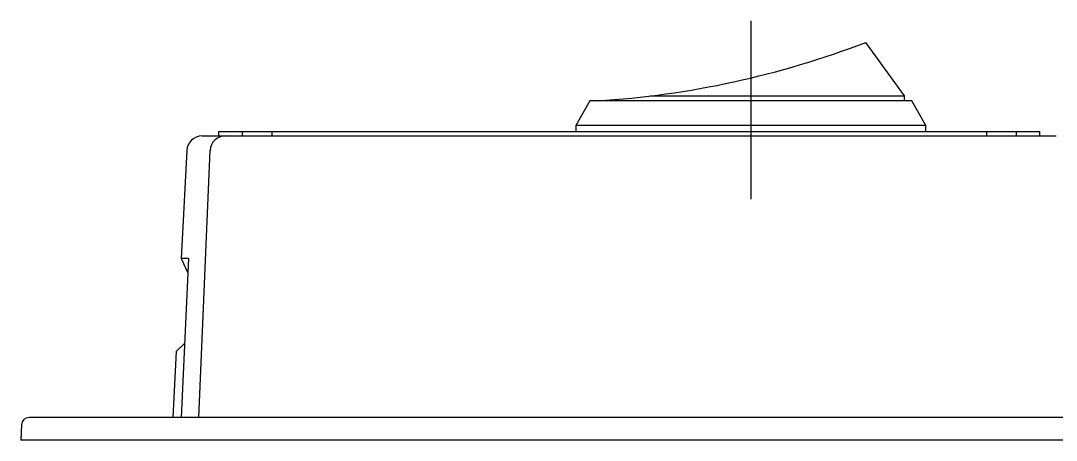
# Model space of a CAD drawing. Extents: x 3 to 263, y 7 to 182.
# Drawn here: x 87.9 to 156, y 91.2 to 118.8 of the extents above; entities that cross this region are included whole.
import ezdxf

# ---------------------------------------------------------------- set-up
doc = ezdxf.new("R2010")
doc.units = 0
doc.linetypes.add('CENTER', pattern=[50.8, 31.75, -6.35, 6.35, -6.35])
doc.layers.get('0').update_dxf_attribs({"linetype": 'CONTINUOUS'})
doc.layers.add('CENTER', color=1, linetype='CENTER')

msp = doc.modelspace()

# ---------------------------------------------------------------- linework, layer by layer
at = {"color": 7, "linetype": 'CONTINUOUS'}
for p, q in [((146.031, 113.84), (143.496, 117.36)), ((129.319, 113.84), (146.031, 113.84)), ((146.031, 113.51), (146.031, 113.84)), ((125.358, 113.51), (124.434, 111.91)), ((146.51, 113.51), (125.358, 113.51)), ((125.837, 113.52), (125.837, 113.51)), ((147.434, 111.91), (146.51, 113.51)), ((124.434, 111.91), (124.434, 111.51)), ((147.434, 111.91), (124.434, 111.91)), ((147.434, 111.51), (147.434, 111.91)), ((99.853, 111.21), (156.016, 111.21)), ((100.934, 111.51), (100.934, 111.21)), ((100.934, 111.51), (154.934, 111.51)), ((102.49, 111.51), (102.49, 111.21)), ((104.449, 111.51), (104.449, 111.21)), ((151.419, 111.51), (151.419, 111.21)), ((153.378, 111.51), (153.378, 111.21)), ((154.934, 111.21), (154.934, 111.51)), ((98.854, 110.263), (98.482, 103.157)), ((99.639, 92.71), (100.381, 110.263)), ((98.482, 103.157), (98.932, 102.21)), ((98.975, 103.157), (98.482, 103.157)), ((98.975, 103.157), (98.488, 92.71)), ((98.716, 97.592), (98.161, 97.037)), ((98.161, 97.037), (97.934, 92.71)), ((167.381, 92.71), (88.487, 92.71)), ((87.988, 92.237), (87.934, 91.21)), ((167.934, 91.21), (87.934, 91.21))]:
    msp.add_line(p, q, dxfattribs=at)
for centre, radius, start, end in [((122.125, 173.1), 59.695, 273.56467, 290.9767), ((99.853, 110.21), 1, 90.00044, 176.99955), ((101.369, 110.222), 0.989, 89.28887, 177.62291), ((88.487, 92.21), 0.5, 89.99952, 177.00036)]:
    msp.add_arc(centre, radius, start, end, dxfattribs=at)
at = {"layer": 'CENTER', "color": 1, "linetype": 'CENTER'}
msp.add_line((135.934, 118.787), (135.934, 107.063), dxfattribs=at)

doc.saveas('drawing.dxf')
